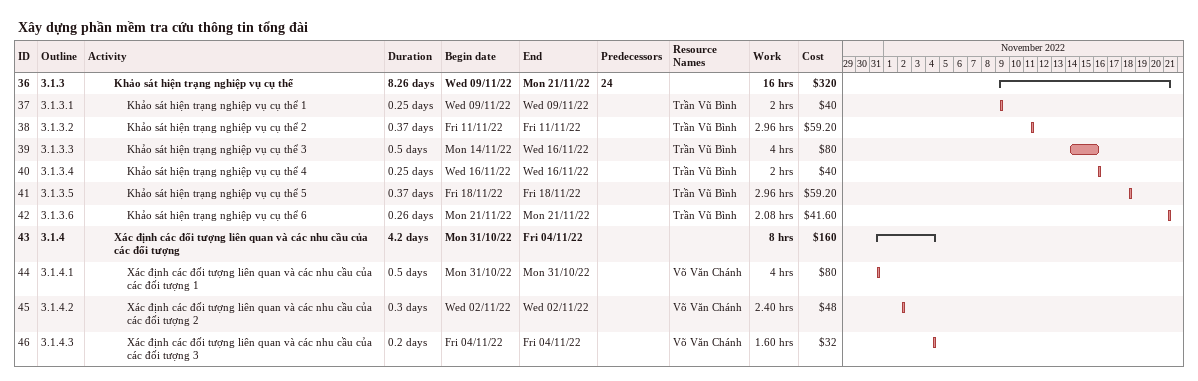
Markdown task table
Xây dựng phần mềm tra cứu thông tin tổng đài

| ID | WBS | Task | Duration | Start | Finish | Predecessors | Resources | Work (h) | Cost ($) |
|---|---|---|---|---|---|---|---|---|---|
| 36 | 3.1.3 | **Khảo sát hiện trạng nghiệp vụ cụ thể** | 8.26d | 2022-11-09 | 2022-11-21 | 24 |  | 16 | 320 |
| 37 | 3.1.3.1 | Khảo sát hiện trạng nghiệp vụ cụ thể 1 | 0.25d | 2022-11-09 | 2022-11-09 |  | Trần Vũ Bình | 2 | 40 |
| 38 | 3.1.3.2 | Khảo sát hiện trạng nghiệp vụ cụ thể 2 | 0.37d | 2022-11-11 | 2022-11-11 |  | Trần Vũ Bình | 2.96 | 59.20 |
| 39 | 3.1.3.3 | Khảo sát hiện trạng nghiệp vụ cụ thể 3 | 0.5d | 2022-11-14 | 2022-11-16 |  | Trần Vũ Bình | 4 | 80 |
| 40 | 3.1.3.4 | Khảo sát hiện trạng nghiệp vụ cụ thể 4 | 0.25d | 2022-11-16 | 2022-11-16 |  | Trần Vũ Bình | 2 | 40 |
| 41 | 3.1.3.5 | Khảo sát hiện trạng nghiệp vụ cụ thể 5 | 0.37d | 2022-11-18 | 2022-11-18 |  | Trần Vũ Bình | 2.96 | 59.20 |
| 42 | 3.1.3.6 | Khảo sát hiện trạng nghiệp vụ cụ thể 6 | 0.26d | 2022-11-21 | 2022-11-21 |  | Trần Vũ Bình | 2.08 | 41.60 |
| 43 | 3.1.4 | **Xác định các đối tượng liên quan và các nhu cầu của các đối tượng** | 4.2d | 2022-10-31 | 2022-11-04 |  |  | 8 | 160 |
| 44 | 3.1.4.1 | Xác định các đối tượng liên quan và các nhu cầu của các đối tượng 1 | 0.5d | 2022-10-31 | 2022-10-31 |  | Võ Văn Chánh | 4 | 80 |
| 45 | 3.1.4.2 | Xác định các đối tượng liên quan và các nhu cầu của các đối tượng 2 | 0.3d | 2022-11-02 | 2022-11-02 |  | Võ Văn Chánh | 2.40 | 48 |
| 46 | 3.1.4.3 | Xác định các đối tượng liên quan và các nhu cầu của các đối tượng 3 | 0.2d | 2022-11-04 | 2022-11-04 |  | Võ Văn Chánh | 1.60 | 32 |
